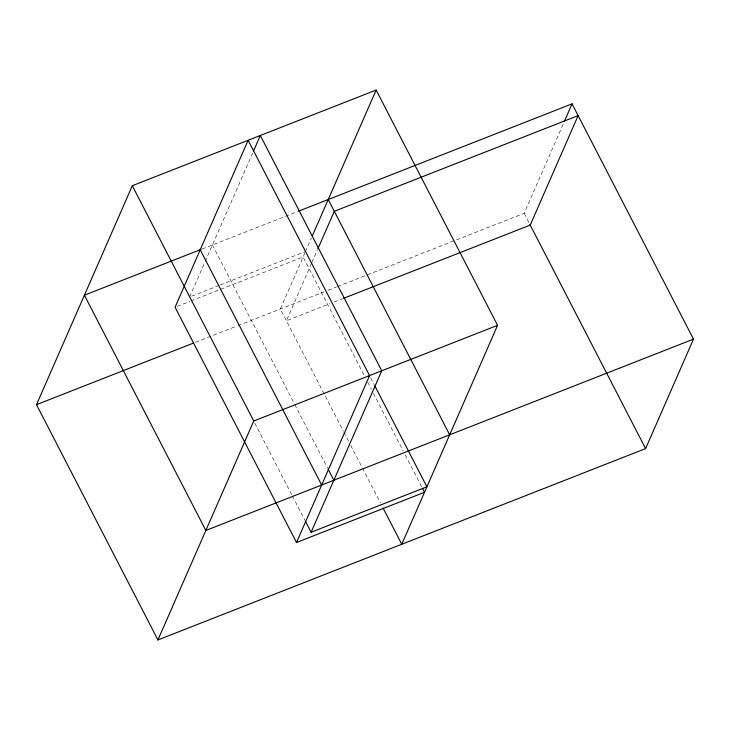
<?xml version="1.0" encoding="UTF-8"?>
<svg xmlns="http://www.w3.org/2000/svg" width="730" height="730" viewBox="0 0 730 730"><rect width="100%" height="100%" fill="white"/><g stroke="black" fill="none" stroke-linecap="round" stroke-linejoin="round"><path stroke-width="0.55" stroke-dasharray="3.65 2.74" d="M189.663 296.964L204.674 262.645M205.13 261.605L252.562 153.218M304.967 252.699L280.329 309L343.392 431.184M305.423 251.649L311.354 238.099M311.491 263.421L286.397 320.762L329.869 303.707M311.947 262.371L317.422 249.861M337.579 286.534L524.158 213.324L563.396 123.662M202.082 249.021L297.493 211.59M191.762 296.143L219.137 285.403M220.195 284.983L305.478 251.521M177.189 306.39L189.882 301.417M190.941 300.997L303.087 256.996L364.58 376.151M195.521 342.27L236.867 326.054M237.925 325.635L323.791 291.936M328.035 290.275L336.512 286.945M334.103 302.037L342.589 298.716M524.158 213.324L529.369 223.416M370.63 377.748L374.28 384.81M367.71 382.21L371.36 389.282M373.441 393.315L403.152 450.875M405.241 454.918L421.913 487.229M343.912 432.187L348.602 441.276M350.692 445.318L380.394 502.879M212.412 244.97L294.245 403.507M294.765 404.511L327.597 468.131M254.806 423.19L291.817 494.885M292.338 495.898L304.839 520.134"/><path stroke-width="1.09" d="M298.552 211.171L572.064 103.852L693.5 339.131L645.594 448.603L157.936 639.945L36.5 404.666L132.312 185.721L376.142 90.055L497.577 325.334L401.765 544.279L383.004 507.925M253.474 151.137L260.318 135.497L381.754 370.776L311.099 532.252L305.368 521.138M312.267 236.018L376.142 90.055M317.879 248.821L334.303 211.289L578.133 115.614L530.226 225.086L343.648 298.296M157.936 639.945L253.748 421L497.577 325.334M296.508 542.509L369.562 375.558L248.127 140.279L175.072 307.221L296.508 542.509L424.522 492.276L422.433 488.242M564.308 121.572L572.064 103.852M201.015 249.441L84.406 295.194L205.842 530.473L693.5 339.131M36.5 404.666L193.395 343.109M311.099 532.252L426.913 486.8L374.8 385.823M529.889 224.429L645.594 448.603M328.235 199.527L449.671 434.806M328.117 469.144L333.856 480.249M200.221 249.751L321.656 485.03M132.312 185.721L253.748 421"/></g></svg>
